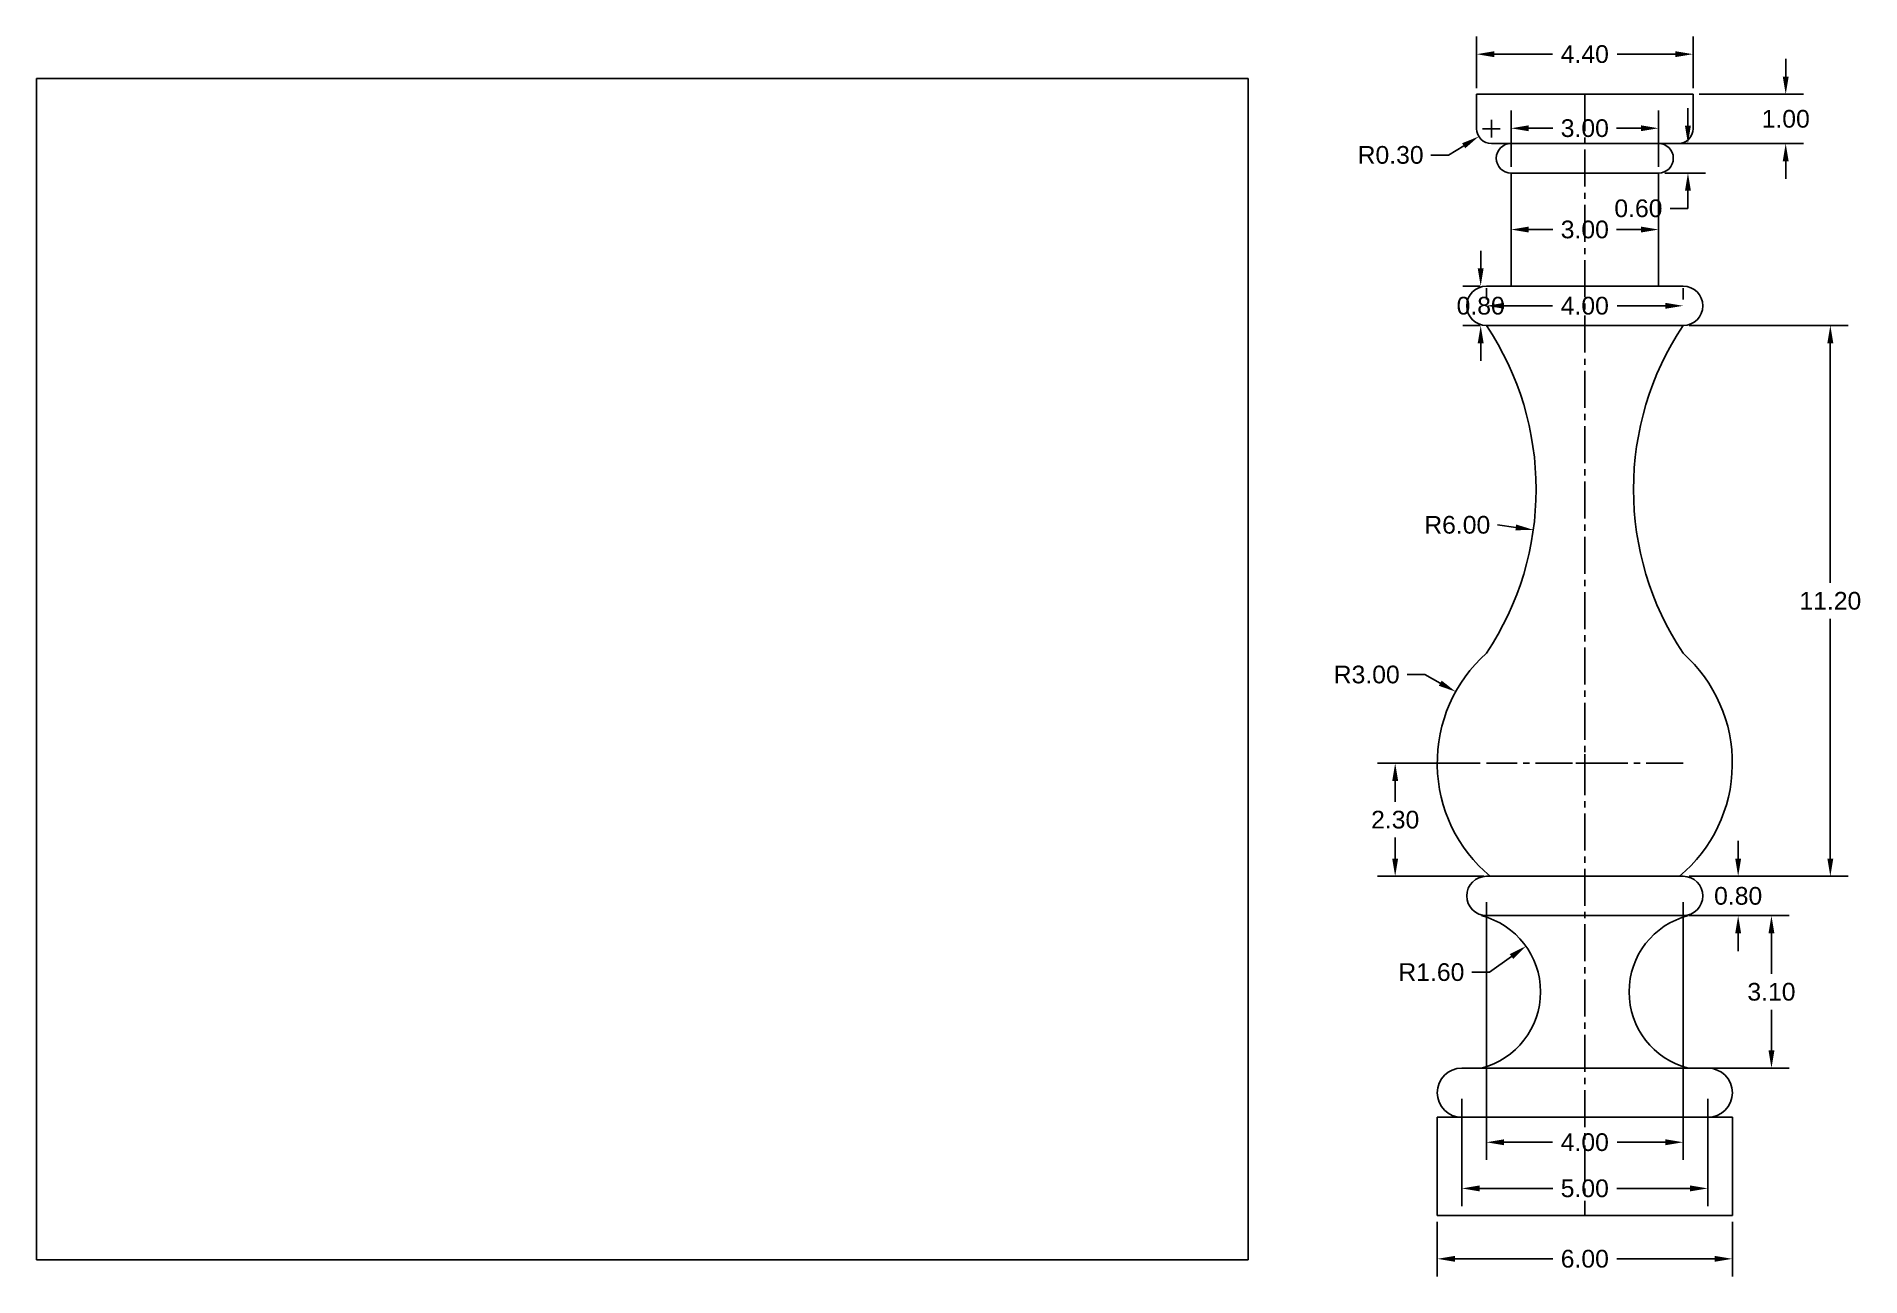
# Model space of a CAD drawing. Header units: millimetres. Extents: x -12.6 to 24.5, y 1.9 to 27.2.
import ezdxf

# ---------------------------------------------------------------- set-up
doc = ezdxf.new("R2010")
doc.units = ezdxf.units.MM
doc.header["$MEASUREMENT"] = 0
doc.linetypes.add('CENTER2', pattern=[1.125, 0.75, -0.125, 0.125, -0.125])
doc.styles.get("Standard").update_dxf_attribs({"font": 'ARIALUNI.ttf'})
doc.dimstyles.get("Standard").update_dxf_attribs({"dimscale": 2, "dimtxt": 0.18, "dimasz": 0.18, "dimexe": 0.18, "dimexo": 0.0625, "dimgap": 0.09, "dimtad": 0, "dimtih": 1, "dimtoh": 1, "dimzin": 0, "dimdsep": 46, "dimtxsty": 'Standard', "dimcen": 0.09, "dimclrd": 1, "dimadec": 0, "dimazin": 0, "dimtfac": 1, "dimtofl": 0, "dimtmove": 0, "dimatfit": 3, "dimfxl": 1, "dimtolj": 1, "dimtzin": 0, "dimarcsym": 0})
picture_1 = doc.add_image_def('image1.jpg', size_in_pixel=(563, 549))

# ---------------------------------------------------------------- blocks, each defined once
blk = doc.blocks.new('*D2')
at = {"color": 0, "lineweight": -2, "transparency": 16777216}
for p, q in [((16.684, 26.107), (16.684, 27.158)), ((21.084, 26.107), (21.084, 27.158))]:
    blk.add_line(p, q, dxfattribs=at)
at = {"color": 1, "lineweight": -2, "transparency": 16777216}
for p, q in [((17.044, 26.798), (18.23, 26.798)), ((20.724, 26.798), (19.539, 26.798))]:
    blk.add_line(p, q, dxfattribs=at)
at = {"color": 1, "transparency": 16777216}
for points in [[(17.044, 26.858), (17.044, 26.738), (16.684, 26.798)], [(20.724, 26.858), (20.724, 26.738), (21.084, 26.798)]]:
    blk.add_solid(points, dxfattribs=at)
at = {"layer": 'Defpoints', "color": 0, "transparency": 16777216}
for p in [(21.084, 26.798), (16.684, 25.982), (21.084, 25.982)]:
    blk.add_point(p, dxfattribs=at)
at = {"color": 0, "transparency": 16777216, "insert": (18.884, 26.798), "char_height": 0.36, "attachment_point": 5}
blk.add_mtext('\\A1;4.40', dxfattribs=at)
blk = doc.blocks.new('*D3')
at = {"color": 1, "lineweight": -2, "transparency": 16777216}
for p, q in [((22.969, 26.342), (22.969, 26.702)), ((22.969, 24.622), (22.969, 24.262))]:
    blk.add_line(p, q, dxfattribs=at)
at = {"color": 0, "lineweight": -2, "transparency": 16777216}
for p, q in [((21.209, 25.982), (23.329, 25.982)), ((20.909, 24.982), (23.329, 24.982))]:
    blk.add_line(p, q, dxfattribs=at)
at = {"color": 1, "transparency": 16777216}
for points in [[(22.909, 26.342), (23.029, 26.342), (22.969, 25.982)], [(22.909, 24.622), (23.029, 24.622), (22.969, 24.982)]]:
    blk.add_solid(points, dxfattribs=at)
at = {"layer": 'Defpoints', "color": 0, "transparency": 16777216}
for p in [(21.084, 25.982), (20.784, 24.982), (22.969, 24.982)]:
    blk.add_point(p, dxfattribs=at)
at = {"color": 0, "transparency": 16777216, "insert": (22.969, 25.482), "char_height": 0.36, "attachment_point": 5}
blk.add_mtext('\\A1;1.00', dxfattribs=at)
blk = doc.blocks.new('*D4')
at = {"color": 0, "lineweight": -2, "transparency": 16777216}
for p, q in [((17.384, 24.507), (17.384, 25.652)), ((20.384, 24.507), (20.384, 25.652))]:
    blk.add_line(p, q, dxfattribs=at)
at = {"color": 1, "lineweight": -2, "transparency": 16777216}
for p, q in [((17.744, 25.292), (18.237, 25.292)), ((20.024, 25.292), (19.531, 25.292))]:
    blk.add_line(p, q, dxfattribs=at)
at = {"color": 1, "transparency": 16777216}
for points in [[(17.744, 25.352), (17.744, 25.232), (17.384, 25.292)], [(20.024, 25.352), (20.024, 25.232), (20.384, 25.292)]]:
    blk.add_solid(points, dxfattribs=at)
at = {"layer": 'Defpoints', "color": 0, "transparency": 16777216}
for p in [(20.384, 25.292), (17.384, 24.382), (20.384, 24.382)]:
    blk.add_point(p, dxfattribs=at)
at = {"color": 0, "transparency": 16777216, "insert": (18.884, 25.292), "char_height": 0.36, "attachment_point": 5}
blk.add_mtext('\\A1;3.00', dxfattribs=at)
blk = doc.blocks.new('*D5')
at = {"color": 0, "lineweight": -2, "transparency": 16777216}
for p, q in [((16.804, 25.282), (17.164, 25.282)), ((16.984, 25.102), (16.984, 25.462))]:
    blk.add_line(p, q, dxfattribs=at)
at = {"color": 1, "lineweight": -2, "transparency": 16777216}
for p, q in [((16.115, 24.748), (16.422, 24.936)), ((15.755, 24.748), (16.115, 24.748))]:
    blk.add_line(p, q, dxfattribs=at)
at = {"color": 1, "transparency": 16777216}
blk.add_solid([(16.39, 24.987), (16.453, 24.885), (16.729, 25.125)], dxfattribs=at)
at = {"layer": 'Defpoints', "color": 0, "transparency": 16777216}
for p in [(16.984, 25.282), (16.729, 25.125)]:
    blk.add_point(p, dxfattribs=at)
at = {"color": 0, "transparency": 16777216, "insert": (14.936, 24.748), "char_height": 0.36, "attachment_point": 5}
blk.add_mtext('\\A1;R0.30', dxfattribs=at)
blk = doc.blocks.new('*D6')
at = {"color": 1, "lineweight": -2, "transparency": 16777216}
for p, q in [((20.981, 25.342), (20.981, 25.702)), ((20.981, 24.022), (20.981, 23.662)), ((20.981, 23.662), (20.621, 23.662))]:
    blk.add_line(p, q, dxfattribs=at)
at = {"color": 0, "lineweight": -2, "transparency": 16777216}
for p, q in [((20.509, 24.982), (21.341, 24.982)), ((20.509, 24.382), (21.341, 24.382))]:
    blk.add_line(p, q, dxfattribs=at)
at = {"color": 1, "transparency": 16777216}
for points in [[(20.921, 25.342), (21.041, 25.342), (20.981, 24.982)], [(20.921, 24.022), (21.041, 24.022), (20.981, 24.382)]]:
    blk.add_solid(points, dxfattribs=at)
at = {"layer": 'Defpoints', "color": 0, "transparency": 16777216}
for p in [(20.384, 24.982), (20.384, 24.382), (20.981, 24.382)]:
    blk.add_point(p, dxfattribs=at)
at = {"color": 0, "transparency": 16777216, "insert": (19.974, 23.662), "char_height": 0.36, "attachment_point": 5}
blk.add_mtext('\\A1;0.60', dxfattribs=at)
blk = doc.blocks.new('*D7')
at = {"color": 0, "lineweight": -2, "transparency": 16777216}
for p, q in [((17.384, 22.207), (17.384, 23.592)), ((20.384, 22.207), (20.384, 23.592))]:
    blk.add_line(p, q, dxfattribs=at)
at = {"color": 1, "lineweight": -2, "transparency": 16777216}
for p, q in [((17.744, 23.232), (18.237, 23.232)), ((20.024, 23.232), (19.531, 23.232))]:
    blk.add_line(p, q, dxfattribs=at)
at = {"color": 1, "transparency": 16777216}
for points in [[(17.744, 23.292), (17.744, 23.172), (17.384, 23.232)], [(20.024, 23.292), (20.024, 23.172), (20.384, 23.232)]]:
    blk.add_solid(points, dxfattribs=at)
at = {"layer": 'Defpoints', "color": 0, "transparency": 16777216}
for p in [(20.384, 23.232), (17.384, 22.082), (20.384, 22.082)]:
    blk.add_point(p, dxfattribs=at)
at = {"color": 0, "transparency": 16777216, "insert": (18.884, 23.232), "char_height": 0.36, "attachment_point": 5}
blk.add_mtext('\\A1;3.00', dxfattribs=at)
blk = doc.blocks.new('*D8')
at = {"color": 0, "lineweight": -2, "transparency": 16777216}
for p, q in [((16.884, 21.807), (16.884, 22.042)), ((20.884, 21.807), (20.884, 22.042))]:
    blk.add_line(p, q, dxfattribs=at)
at = {"color": 1, "lineweight": -2, "transparency": 16777216}
for p, q in [((17.244, 21.682), (18.23, 21.682)), ((20.524, 21.682), (19.539, 21.682))]:
    blk.add_line(p, q, dxfattribs=at)
at = {"color": 1, "transparency": 16777216}
for points in [[(17.244, 21.742), (17.244, 21.622), (16.884, 21.682)], [(20.524, 21.742), (20.524, 21.622), (20.884, 21.682)]]:
    blk.add_solid(points, dxfattribs=at)
at = {"layer": 'Defpoints', "color": 0, "transparency": 16777216}
for p in [(16.884, 21.682), (20.884, 21.682), (20.884, 21.682)]:
    blk.add_point(p, dxfattribs=at)
at = {"color": 0, "transparency": 16777216, "insert": (18.884, 21.682), "char_height": 0.36, "attachment_point": 5}
blk.add_mtext('\\A1;4.00', dxfattribs=at)
blk = doc.blocks.new('*D9')
at = {"color": 1, "lineweight": -2, "transparency": 16777216}
for p, q in [((16.767, 22.442), (16.767, 22.802)), ((16.767, 20.922), (16.767, 20.562))]:
    blk.add_line(p, q, dxfattribs=at)
at = {"color": 0, "lineweight": -2, "transparency": 16777216}
for p, q in [((16.759, 22.082), (16.407, 22.082)), ((16.759, 21.282), (16.407, 21.282))]:
    blk.add_line(p, q, dxfattribs=at)
at = {"color": 1, "transparency": 16777216}
for points in [[(16.707, 22.442), (16.827, 22.442), (16.767, 22.082)], [(16.707, 20.922), (16.827, 20.922), (16.767, 21.282)]]:
    blk.add_solid(points, dxfattribs=at)
at = {"layer": 'Defpoints', "color": 0, "transparency": 16777216}
for p in [(16.884, 22.082), (16.767, 21.282), (16.884, 21.282)]:
    blk.add_point(p, dxfattribs=at)
at = {"color": 0, "transparency": 16777216, "insert": (16.767, 21.682), "char_height": 0.36, "attachment_point": 5}
blk.add_mtext('\\A1;0.80', dxfattribs=at)
blk = doc.blocks.new('*D10')
at = {"color": 0, "lineweight": -2, "transparency": 16777216}
for p, q in [((21.009, 21.282), (24.236, 21.282)), ((21.009, 10.082), (24.236, 10.082))]:
    blk.add_line(p, q, dxfattribs=at)
at = {"color": 1, "lineweight": -2, "transparency": 16777216}
for p, q in [((23.876, 20.922), (23.876, 16.046)), ((23.876, 10.442), (23.876, 15.318))]:
    blk.add_line(p, q, dxfattribs=at)
at = {"color": 1, "transparency": 16777216}
for points in [[(23.816, 20.922), (23.936, 20.922), (23.876, 21.282)], [(23.816, 10.442), (23.936, 10.442), (23.876, 10.082)]]:
    blk.add_solid(points, dxfattribs=at)
at = {"layer": 'Defpoints', "color": 0, "transparency": 16777216}
for p in [(20.884, 21.282), (20.884, 10.082), (23.876, 10.082)]:
    blk.add_point(p, dxfattribs=at)
at = {"color": 0, "transparency": 16777216, "insert": (23.876, 15.682), "char_height": 0.36, "attachment_point": 5}
blk.add_mtext('\\A1;11.20', dxfattribs=at)
blk = doc.blocks.new('*D11')
at = {"color": 0, "lineweight": -2, "transparency": 16777216}
for p, q in [((16.759, 12.382), (14.669, 12.382)), ((16.833, 10.082), (14.669, 10.082))]:
    blk.add_line(p, q, dxfattribs=at)
at = {"color": 1, "lineweight": -2, "transparency": 16777216}
for p, q in [((15.029, 12.022), (15.029, 11.596)), ((15.029, 10.442), (15.029, 10.868))]:
    blk.add_line(p, q, dxfattribs=at)
at = {"color": 1, "transparency": 16777216}
for points in [[(14.969, 12.022), (15.089, 12.022), (15.029, 12.382)], [(14.969, 10.442), (15.089, 10.442), (15.029, 10.082)]]:
    blk.add_solid(points, dxfattribs=at)
at = {"layer": 'Defpoints', "color": 0, "transparency": 16777216}
for p in [(16.884, 12.382), (15.029, 10.082), (16.958, 10.082)]:
    blk.add_point(p, dxfattribs=at)
at = {"color": 0, "transparency": 16777216, "insert": (15.029, 11.232), "char_height": 0.36, "attachment_point": 5}
blk.add_mtext('\\A1;2.30', dxfattribs=at)
blk = doc.blocks.new('*D12')
at = {"color": 1, "lineweight": -2, "transparency": 16777216}
blk.add_line((17.11, 17.227), (17.481, 17.176), dxfattribs=at)
at = {"color": 1, "transparency": 16777216}
blk.add_solid([(17.489, 17.235), (17.473, 17.117), (17.838, 17.127)], dxfattribs=at)
at = {"layer": 'Defpoints', "color": 0, "transparency": 16777216}
for p in [(11.894, 17.95), (17.838, 17.127)]:
    blk.add_point(p, dxfattribs=at)
at = {"color": 0, "transparency": 16777216, "insert": (16.291, 17.227), "char_height": 0.36, "attachment_point": 5}
blk.add_mtext('\\A1;R6.00', dxfattribs=at)
blk = doc.blocks.new('*D13')
at = {"color": 1, "lineweight": -2, "transparency": 16777216}
for p, q in [((15.27, 14.183), (15.63, 14.183)), ((15.63, 14.183), (15.945, 14.009))]:
    blk.add_line(p, q, dxfattribs=at)
at = {"color": 0, "lineweight": -2, "transparency": 16777216}
for p, q in [((18.704, 12.382), (19.064, 12.382)), ((18.884, 12.202), (18.884, 12.562))]:
    blk.add_line(p, q, dxfattribs=at)
at = {"color": 1, "transparency": 16777216}
blk.add_solid([(15.974, 14.061), (15.916, 13.956), (16.26, 13.835)], dxfattribs=at)
at = {"layer": 'Defpoints', "color": 0, "transparency": 16777216}
for p in [(16.26, 13.835), (18.884, 12.382)]:
    blk.add_point(p, dxfattribs=at)
at = {"color": 0, "transparency": 16777216, "insert": (14.45, 14.183), "char_height": 0.36, "attachment_point": 5}
blk.add_mtext('\\A1;R3.00', dxfattribs=at)
blk = doc.blocks.new('*D14')
at = {"color": 1, "lineweight": -2, "transparency": 16777216}
for p, q in [((22.002, 10.442), (22.002, 10.802)), ((22.002, 8.922), (22.002, 8.562))]:
    blk.add_line(p, q, dxfattribs=at)
at = {"color": 0, "lineweight": -2, "transparency": 16777216}
for p, q in [((21.009, 10.082), (22.362, 10.082)), ((21.009, 9.282), (22.362, 9.282))]:
    blk.add_line(p, q, dxfattribs=at)
at = {"color": 1, "transparency": 16777216}
for points in [[(21.942, 10.442), (22.062, 10.442), (22.002, 10.082)], [(21.942, 8.922), (22.062, 8.922), (22.002, 9.282)]]:
    blk.add_solid(points, dxfattribs=at)
at = {"layer": 'Defpoints', "color": 0, "transparency": 16777216}
for p in [(20.884, 10.082), (20.884, 9.282), (22.002, 9.282)]:
    blk.add_point(p, dxfattribs=at)
at = {"color": 0, "transparency": 16777216, "insert": (22.002, 9.682), "char_height": 0.36, "attachment_point": 5}
blk.add_mtext('\\A1;0.80', dxfattribs=at)
blk = doc.blocks.new('*D15')
at = {"color": 0, "lineweight": -2, "transparency": 16777216}
for p, q in [((21.112, 9.282), (23.039, 9.282)), ((21.112, 6.182), (23.039, 6.182))]:
    blk.add_line(p, q, dxfattribs=at)
at = {"color": 1, "lineweight": -2, "transparency": 16777216}
for p, q in [((22.679, 8.922), (22.679, 8.096)), ((22.679, 6.542), (22.679, 7.368))]:
    blk.add_line(p, q, dxfattribs=at)
at = {"color": 1, "transparency": 16777216}
for points in [[(22.619, 8.922), (22.739, 8.922), (22.679, 9.282)], [(22.619, 6.542), (22.739, 6.542), (22.679, 6.182)]]:
    blk.add_solid(points, dxfattribs=at)
at = {"layer": 'Defpoints', "color": 0, "transparency": 16777216}
for p in [(20.987, 9.282), (20.987, 6.182), (22.679, 6.182)]:
    blk.add_point(p, dxfattribs=at)
at = {"color": 0, "transparency": 16777216, "insert": (22.679, 7.732), "char_height": 0.36, "attachment_point": 5}
blk.add_mtext('\\A1;3.10', dxfattribs=at)
blk = doc.blocks.new('*D16')
at = {"color": 1, "lineweight": -2, "transparency": 16777216}
for p, q in [((16.945, 8.132), (17.393, 8.452)), ((16.585, 8.132), (16.945, 8.132))]:
    blk.add_line(p, q, dxfattribs=at)
at = {"color": 1, "transparency": 16777216}
blk.add_solid([(17.358, 8.501), (17.428, 8.403), (17.686, 8.661)], dxfattribs=at)
at = {"layer": 'Defpoints', "color": 0, "transparency": 16777216}
for p in [(17.686, 8.661), (16.384, 7.732)]:
    blk.add_point(p, dxfattribs=at)
at = {"color": 0, "transparency": 16777216, "insert": (15.765, 8.132), "char_height": 0.36, "attachment_point": 5}
blk.add_mtext('\\A1;R1.60', dxfattribs=at)
blk = doc.blocks.new('*D17')
at = {"color": 0, "lineweight": -2, "transparency": 16777216}
for p, q in [((15.884, 3.057), (15.884, 1.944)), ((21.884, 3.057), (21.884, 1.944))]:
    blk.add_line(p, q, dxfattribs=at)
at = {"color": 1, "lineweight": -2, "transparency": 16777216}
for p, q in [((16.244, 2.304), (18.237, 2.304)), ((21.524, 2.304), (19.532, 2.304))]:
    blk.add_line(p, q, dxfattribs=at)
at = {"color": 1, "transparency": 16777216}
for points in [[(16.244, 2.364), (16.244, 2.244), (15.884, 2.304)], [(21.524, 2.364), (21.524, 2.244), (21.884, 2.304)]]:
    blk.add_solid(points, dxfattribs=at)
at = {"layer": 'Defpoints', "color": 0, "transparency": 16777216}
for p in [(15.884, 3.182), (21.884, 3.182), (21.884, 2.304)]:
    blk.add_point(p, dxfattribs=at)
at = {"color": 0, "transparency": 16777216, "insert": (18.884, 2.304), "char_height": 0.36, "attachment_point": 5}
blk.add_mtext('\\A1;6.00', dxfattribs=at)
blk = doc.blocks.new('*D18')
at = {"color": 0, "lineweight": -2, "transparency": 16777216}
for p, q in [((16.384, 5.557), (16.384, 3.376)), ((21.384, 5.557), (21.384, 3.376))]:
    blk.add_line(p, q, dxfattribs=at)
at = {"color": 1, "lineweight": -2, "transparency": 16777216}
for p, q in [((16.744, 3.736), (18.237, 3.736)), ((21.024, 3.736), (19.532, 3.736))]:
    blk.add_line(p, q, dxfattribs=at)
at = {"color": 1, "transparency": 16777216}
for points in [[(16.744, 3.796), (16.744, 3.676), (16.384, 3.736)], [(21.024, 3.796), (21.024, 3.676), (21.384, 3.736)]]:
    blk.add_solid(points, dxfattribs=at)
at = {"layer": 'Defpoints', "color": 0, "transparency": 16777216}
for p in [(16.384, 5.682), (21.384, 5.682), (21.384, 3.736)]:
    blk.add_point(p, dxfattribs=at)
at = {"color": 0, "transparency": 16777216, "insert": (18.884, 3.736), "char_height": 0.36, "attachment_point": 5}
blk.add_mtext('\\A1;5.00', dxfattribs=at)
blk = doc.blocks.new('*D19')
at = {"color": 0, "lineweight": -2, "transparency": 16777216}
for p, q in [((16.884, 9.557), (16.884, 4.314)), ((20.884, 9.557), (20.884, 4.314))]:
    blk.add_line(p, q, dxfattribs=at)
at = {"color": 1, "lineweight": -2, "transparency": 16777216}
for p, q in [((17.244, 4.674), (18.23, 4.674)), ((20.524, 4.674), (19.539, 4.674))]:
    blk.add_line(p, q, dxfattribs=at)
at = {"color": 1, "transparency": 16777216}
for points in [[(17.244, 4.734), (17.244, 4.614), (16.884, 4.674)], [(20.524, 4.734), (20.524, 4.614), (20.884, 4.674)]]:
    blk.add_solid(points, dxfattribs=at)
at = {"layer": 'Defpoints', "color": 0, "transparency": 16777216}
for p in [(16.884, 9.682), (20.884, 9.682), (20.884, 4.674)]:
    blk.add_point(p, dxfattribs=at)
at = {"color": 0, "transparency": 16777216, "insert": (18.884, 4.674), "char_height": 0.36, "attachment_point": 5}
blk.add_mtext('\\A1;4.00', dxfattribs=at)

msp = doc.modelspace()

# ---------------------------------------------------------------- linework, layer by layer
at = {"linetype": 'CENTER2'}
for p, q in [((18.884, 25.982), (18.884, 3.182)), ((20.884, 12.382), (16.884, 12.382))]:
    msp.add_line(p, q, dxfattribs=at)
for p, q in [((20.384, 24.982), (17.384, 24.982)), ((17.384, 22.082), (17.384, 24.382)), ((20.384, 24.382), (17.384, 24.382)), ((20.384, 22.082), (20.384, 24.382)), ((20.884, 22.082), (16.884, 22.082)), ((20.884, 21.282), (16.884, 21.282)), ((20.884, 10.082), (16.884, 10.082)), ((20.987, 9.282), (16.781, 9.282)), ((16.884, 9.282), (20.884, 9.282)), ((21.384, 6.182), (16.384, 6.182)), ((15.884, 5.182), (21.884, 5.182)), ((15.884, 5.182), (15.884, 3.182)), ((16.384, 5.182), (21.384, 5.182)), ((21.884, 5.182), (21.884, 3.182)), ((15.884, 3.182), (21.884, 3.182))]:
    msp.add_line(p, q)
msp.add_lwpolyline([(16.984, 24.982), (20.784, 24.982, 0.414214), (21.084, 25.282), (21.084, 25.982), (16.684, 25.982), (16.684, 25.282, 0.414214)], format="xyb", close=True)
for centre, radius, start, end in [((17.384, 24.682), 0.3, 90, 270), ((20.384, 24.682), 0.3, 270, 90), ((16.884, 21.682), 0.4, 90, 270), ((20.884, 21.682), 0.4, 270, 90), ((11.894, 17.95), 6, 326.2667, 33.7333), ((25.874, 17.95), 6, 146.2667, 213.7333), ((18.884, 12.382), 3, 131.8103, 230.0555), ((18.884, 12.382), 3, 309.9445, 48.1897), ((16.884, 9.682), 0.4, 90, 270), ((20.884, 9.682), 0.4, 270, 90), ((16.384, 7.732), 1.6, 284.3615, 75.6385), ((21.384, 7.732), 1.6, 104.3615, 255.6385), ((16.384, 5.682), 0.5, 90, 270), ((21.384, 5.682), 0.5, 270, 90)]:
    msp.add_arc(centre, radius, start, end)

# ---------------------------------------------------------------- dimensions: what is measured, and where the dimension line sits
for base, p1, p2, picture, middle in [((21.084, 26.798), (16.684, 25.982), (21.084, 25.982), '*D2', (18.884, 26.798)), ((20.384, 25.292), (17.384, 24.382), (20.384, 24.382), '*D4', (18.884, 25.292)), ((20.384, 23.232), (17.384, 22.082), (20.384, 22.082), '*D7', (18.884, 23.232)), ((20.884, 21.682), (16.884, 21.682), (20.884, 21.682), '*D8', (18.884, 21.682)), ((20.884, 4.674), (16.884, 9.682), (20.884, 9.682), '*D19', (18.884, 4.674)), ((21.384, 3.736), (16.384, 5.682), (21.384, 5.682), '*D18', (18.884, 3.736)), ((21.884, 2.304), (15.884, 3.182), (21.884, 3.182), '*D17', (18.884, 2.304))]:
    dim = msp.add_linear_dim(base=base, p1=p1, p2=p2, dimstyle='Standard')
    dim.commit()
    dim.dimension.update_dxf_attribs({"geometry": picture, "text_midpoint": middle})
for base, p1, p2, picture, middle in [((22.969, 24.982), (21.084, 25.982), (20.784, 24.982), '*D3', (22.969, 25.482)), ((20.981, 24.382), (20.384, 24.982), (20.384, 24.382), '*D6', (19.974, 23.662)), ((16.767, 21.282), (16.884, 22.082), (16.884, 21.282), '*D9', (16.767, 21.682)), ((23.876, 10.082), (20.884, 21.282), (20.884, 10.082), '*D10', (23.876, 15.682)), ((15.029, 10.082), (16.884, 12.382), (16.958, 10.082), '*D11', (15.029, 11.232)), ((22.002, 9.282), (20.884, 10.082), (20.884, 9.282), '*D14', (22.002, 9.682)), ((22.679, 6.182), (20.987, 9.282), (20.987, 6.182), '*D15', (22.679, 7.732))]:
    dim = msp.add_linear_dim(base=base, p1=p1, p2=p2, angle=90, dimstyle='Standard')
    dim.commit()
    dim.dimension.update_dxf_attribs({"geometry": picture, "text_midpoint": middle})
for center, mpoint, picture, middle in [((16.984, 25.282), (16.729, 25.125), '*D5', (14.936, 24.748)), ((18.884, 12.382), (16.26, 13.835), '*D13', (14.45, 14.183))]:
    dim = msp.add_radius_dim(center=center, mpoint=mpoint, dimstyle='Standard')
    dim.commit()
    dim.dimension.update_dxf_attribs({"geometry": picture, "text_midpoint": middle})
for center, mpoint, picture, middle in [((11.894, 17.95), (17.838, 17.127), '*D12', (17.11, 17.227)), ((16.384, 7.732), (17.686, 8.661), '*D16', (15.765, 8.132))]:
    dim = msp.add_radius_dim(center=center, mpoint=mpoint, dimstyle='Standard')
    dim.commit()
    dim.dimension.update_dxf_attribs({"geometry": picture, "text_midpoint": middle, "dimtype": 164})

# ---------------------------------------------------------------- pictures from other files: only their frames are drawn
image = msp.add_image(picture_1, insert=(-12.595, 2.283), size_in_units=(24.635, 24.023))
image.dxf.flags = 7

doc.saveas('drawing.dxf')
